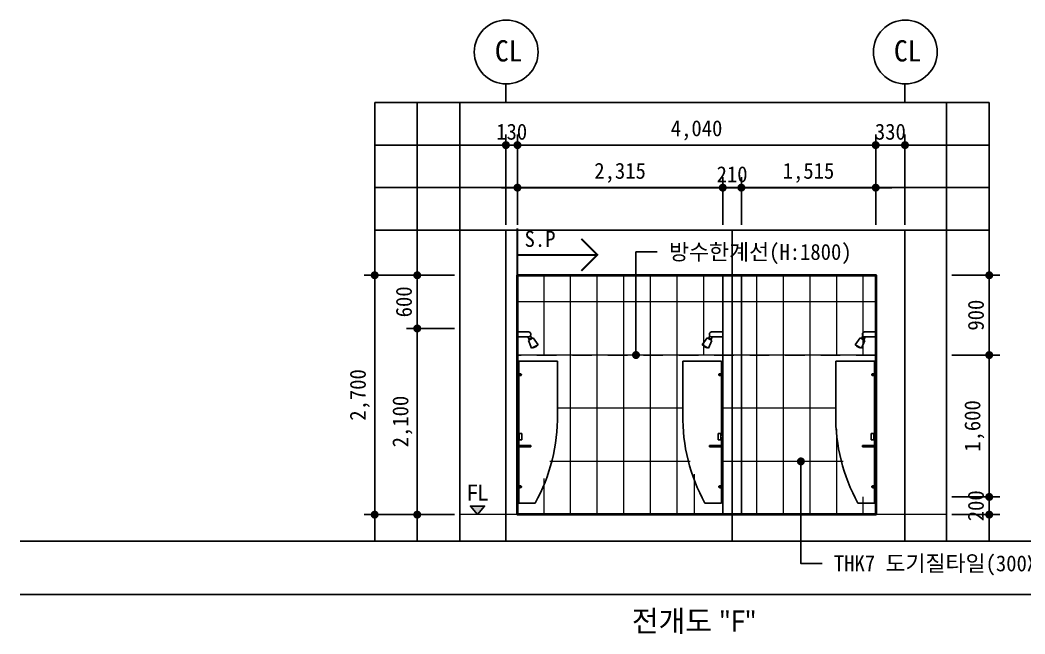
# Model space of a CAD drawing. Header units: millimetres. Extents: x -423835 to -174325, y -1379898 to -1311126.
# Drawn here: x -222235 to -210905, y -1379737 to -1372814 of the extents above; entities that cross this region are included whole.
import ezdxf
from ezdxf.enums import TextEntityAlignment as Align

# ---------------------------------------------------------------- set-up
doc = ezdxf.new("R2010")
doc.units = ezdxf.units.MM
doc.header["$LTSCALE"] = 100
doc.header["$MEASUREMENT"] = 0
doc.header["$PDSIZE"] = -10
doc.linetypes.add('HID', pattern=[2, 1.1, -0.9])
doc.layers.get('0').update_dxf_attribs({"linetype": 'CONTINUOUS'})
doc.layers.get('Defpoints').update_dxf_attribs({"color": 153, "linetype": 'CONTINUOUS'})
for name, color, linetype, lineweight in [('A-AXIS-BUBL', 7, 'CONTINUOUS', 25), ('A-ELEV-LIN1', 2, 'CONTINUOUS', 40), ('A-ELEV-LIN2', 7, 'CONTINUOUS', 25), ('A-MKXS-TEXT1', 3, 'CONTINUOUS', 25), ('A-WAXK-PATT', 8, 'CONTINUOUS', 18), ('A-XXXX-FIN2', 6, 'CONTINUOUS', 20), ('A-XXXX-SYMB', 7, 'CONTINUOUS', 25), ('A-XXXX-TXT2', 3, 'CONTINUOUS', 25)]:
    doc.layers.add(name, color=color, linetype=linetype, lineweight=lineweight)
for name, color, linetype in [('A-DIMS', 7, 'CONTINUOUS'), ('A-MKXS-LEAD', 7, 'CONTINUOUS'), ('AA-AXIS-LINE-1', 1, 'CONTINUOUS'), ('EL8', 252, 'CONTINUOUS'), ('ELE_3', 4, 'CONTINUOUS'), ('IN-F-PAT', 8, 'CONTINUOUS'), ('IN-TEXT-FIN', 3, 'CONTINUOUS'), ('방수', 7, 'HID')]:
    doc.layers.add(name, color=color, linetype=linetype)
doc.styles.add('HY울릉도L', font='')
doc.styles.add('돋움체', font='')
doc.styles.add('맑은 고딕', font='malgun.ttf')
doc.styles.add('맑은고딕', font='malgun.ttf')
doc.styles.get('HY울릉도L').set_extended_font_data('HYwulM')
doc.styles.get('돋움체').set_extended_font_data('DotumChe')
doc.dimstyles.new('CDIM', dxfattribs={"dimtxt": 3, "dimasz": 1.5, "dimexe": 2, "dimexo": 1, "dimgap": 1, "dimtad": 1, "dimdec": 0, "dimrnd": 0.5, "dimzin": 0, "dimdsep": 32, "dimlunit": 6, "dimtxsty": 'HY울릉도L', "dimblk1": '_CIDOT', "dimblk2": '_CIDOT', "dimsah": 1, "dimcen": 5.5, "dimclrd": 2, "dimclre": 2, "dimclrt": 7, "dimadec": 0, "dimazin": 0, "dimtfac": 1, "dimtdec": 0, "dimtix": 1, "dimtmove": 2, "dimatfit": 1, "dimldrblk": '_CIDOT', "dimfxl": 1, "dimtolj": 1, "dimtzin": 0, "dimlwd": -1, "dimarcsym": 0})

# ---------------------------------------------------------------- blocks, each defined once
blk = doc.blocks.new('_CIDOT')
at = {"color": 0, "linetype": 'ByBlock'}
blk.add_line((2, 0), (-1, 0), dxfattribs=at)
at = {"color": 0, "linetype": 'ByBlock', "const_width": 0.5}
blk.add_lwpolyline([(-0.25, 0, 1), (0.25, 0, 1)], format="xyb", close=True, dxfattribs=at)
blk = doc.blocks.new('*D186')
at = {"layer": 'A-DIMS', "lineweight": -2, "transparency": 16777216}
for p, q in [((-217337, -1375692), (-218357, -1375692)), ((-217337, -1378392), (-218357, -1378392))]:
    blk.add_line(p, q, dxfattribs=at)
at = {"layer": 'A-DIMS', "transparency": 16777216}
blk.add_line((-218237, -1375782), (-218237, -1378302), dxfattribs=at)
at = {"layer": 'Defpoints', "color": 0, "transparency": 16777216}
for p in [(-217277, -1375692), (-218237, -1378392), (-217277, -1378392)]:
    blk.add_point(p, dxfattribs=at)
at = {"layer": 'A-DIMS', "transparency": 16777216, "xscale": 90, "yscale": 90, "zscale": 90}
for p, rotation in [((-218237, -1375692), 90), ((-218237, -1378392), 270)]:
    blk.add_blockref('_CIDOT', p, dxfattribs=dict(at, rotation=rotation))
at = {"layer": 'A-DIMS', "color": 3, "transparency": 16777216, "insert": (-218404, -1377042), "char_height": 180, "attachment_point": 5, "rotation": 90, "style": '돋움체'}
blk.add_mtext('\\A1;2,700', dxfattribs=at)
blk = doc.blocks.new('*D187')
at = {"layer": 'A-DIMS', "lineweight": -2, "transparency": 16777216}
for p, q in [((-216627, -1375124), (-216627, -1374104)), ((-212587, -1375124), (-212587, -1374104))]:
    blk.add_line(p, q, dxfattribs=at)
at = {"layer": 'A-DIMS', "transparency": 16777216}
blk.add_line((-216537, -1374224), (-212677, -1374224), dxfattribs=at)
at = {"layer": 'Defpoints', "color": 0, "transparency": 16777216}
for p in [(-212587, -1374224), (-216627, -1375184), (-212587, -1375184)]:
    blk.add_point(p, dxfattribs=at)
at = {"layer": 'A-DIMS', "transparency": 16777216, "xscale": 90, "yscale": 90, "zscale": 90, "rotation": 180}
blk.add_blockref('_CIDOT', (-216627, -1374224), dxfattribs=at)
at = {"layer": 'A-DIMS', "transparency": 16777216, "xscale": 90, "yscale": 90, "zscale": 90}
blk.add_blockref('_CIDOT', (-212587, -1374224), dxfattribs=at)
at = {"layer": 'A-DIMS', "color": 3, "transparency": 16777216, "insert": (-214607, -1374057), "char_height": 180, "attachment_point": 5, "style": '돋움체'}
blk.add_mtext('\\A1;4,040', dxfattribs=at)
blk = doc.blocks.new('*D188')
at = {"layer": 'A-DIMS', "lineweight": -2, "transparency": 16777216}
for p, q in [((-216757, -1375124), (-216757, -1374104)), ((-216627, -1375124), (-216627, -1374104))]:
    blk.add_line(p, q, dxfattribs=at)
at = {"layer": 'A-DIMS', "transparency": 16777216}
for p, q in [((-216847, -1374224), (-216937, -1374224)), ((-216757, -1374224), (-216627, -1374224)), ((-216537, -1374224), (-216447, -1374224))]:
    blk.add_line(p, q, dxfattribs=at)
at = {"layer": 'Defpoints', "color": 0, "transparency": 16777216}
for p in [(-216627, -1374224), (-216757, -1375184), (-216627, -1375184)]:
    blk.add_point(p, dxfattribs=at)
at = {"layer": 'A-DIMS', "transparency": 16777216, "xscale": 90, "yscale": 90, "zscale": 90}
blk.add_blockref('_CIDOT', (-216757, -1374224), dxfattribs=at)
at = {"layer": 'A-DIMS', "transparency": 16777216, "xscale": 90, "yscale": 90, "zscale": 90, "rotation": 180}
blk.add_blockref('_CIDOT', (-216627, -1374224), dxfattribs=at)
at = {"layer": 'A-DIMS', "color": 3, "transparency": 16777216, "insert": (-216692, -1374074), "char_height": 180, "attachment_point": 5, "style": '돋움체'}
blk.add_mtext('\\A1;130', dxfattribs=at)
blk = doc.blocks.new('*D189')
at = {"layer": 'A-DIMS', "lineweight": -2, "transparency": 16777216}
for p, q in [((-212587, -1375124), (-212587, -1374104)), ((-212257, -1375124), (-212257, -1374104))]:
    blk.add_line(p, q, dxfattribs=at)
at = {"layer": 'A-DIMS', "transparency": 16777216}
for p, q in [((-212677, -1374224), (-212767, -1374224)), ((-212587, -1374224), (-212257, -1374224)), ((-212167, -1374224), (-212077, -1374224))]:
    blk.add_line(p, q, dxfattribs=at)
at = {"layer": 'Defpoints', "color": 0, "transparency": 16777216}
for p in [(-212257, -1374224), (-212587, -1375184), (-212257, -1375184)]:
    blk.add_point(p, dxfattribs=at)
at = {"layer": 'A-DIMS', "transparency": 16777216, "xscale": 90, "yscale": 90, "zscale": 90}
blk.add_blockref('_CIDOT', (-212587, -1374224), dxfattribs=at)
at = {"layer": 'A-DIMS', "transparency": 16777216, "xscale": 90, "yscale": 90, "zscale": 90, "rotation": 180}
blk.add_blockref('_CIDOT', (-212257, -1374224), dxfattribs=at)
at = {"layer": 'A-DIMS', "color": 3, "transparency": 16777216, "insert": (-212422, -1374074), "char_height": 180, "attachment_point": 5, "style": '돋움체'}
blk.add_mtext('\\A1;330', dxfattribs=at)
blk = doc.blocks.new('샤워칸막이')
at = {"layer": 'ELE_3'}
for p, q in [((328797, -25936), (328922, -25936)), ((328690, -26081), (328747, -26005)), ((328747, -26005), (328798, -26033)), ((328754, -26009), (328758, -26000)), ((328758, -26000), (328797, -26022)), ((328763, -26122), (328798, -26033)), ((328765, -26004), (328777, -25982)), ((328772, -25961), (328772, -25968)), ((328791, -26018), (328805, -25993)), ((328792, -26030), (328797, -26022)), ((328797, -25993), (328922, -25993)), ((328690, -26081), (328763, -26122)), ((328708, -26091), (328705, -26096)), ((328705, -26096), (328744, -26117)), ((328746, -26113), (328744, -26117)), ((328472, -26268), (328472, -26868)), ((328907, -26268), (328472, -26268)), ((328907, -26268), (328907, -26408)), ((328896, -26413), (328896, -26412)), ((328896, -26426), (328896, -26426)), ((328897, -26412), (328897, -26412)), ((328897, -26426), (328897, -26426)), ((328905, -26412), (328905, -26412)), ((328905, -26426), (328905, -26426)), ((328906, -26412), (328906, -26412)), ((328906, -26426), (328906, -26427)), ((328907, -26430), (328907, -27102)), ((328911, -26406), (328912, -26406)), ((328911, -26406), (328911, -26408)), ((328911, -26431), (328911, -26432)), ((328912, -26433), (328911, -26432)), ((328912, -26408), (328912, -26406)), ((328912, -26433), (328912, -26431)), ((328922, -26433), (328912, -26433)), ((328922, -26433), (328922, -26406)), ((328922, -26406), (328922, -26419)), ((328922, -26419), (328922, -26433)), ((328872, -27081), (328872, -27154)), ((328902, -27081), (328872, -27081)), ((328902, -27154), (328872, -27154)), ((328902, -27081), (328902, -27154)), ((328922, -27102), (328902, -27102)), ((328922, -27133), (328902, -27133)), ((328907, -27133), (328907, -27218)), ((328772, -27233), (328772, -27218)), ((328772, -27218), (328922, -27218)), ((328772, -27233), (328922, -27233)), ((328907, -27233), (328907, -27672)), ((328896, -27676), (328896, -27676)), ((328896, -27690), (328896, -27690)), ((328897, -27676), (328897, -27676)), ((328897, -27690), (328897, -27690)), ((328905, -27676), (328905, -27676)), ((328905, -27690), (328905, -27690)), ((328906, -27676), (328906, -27676)), ((328906, -27690), (328906, -27690)), ((328907, -27694), (328907, -27868)), ((328911, -27670), (328912, -27670)), ((328911, -27670), (328911, -27672)), ((328911, -27695), (328911, -27696)), ((328912, -27697), (328911, -27696)), ((328912, -27672), (328912, -27670)), ((328912, -27697), (328912, -27695)), ((328922, -27697), (328912, -27697)), ((328922, -27697), (328922, -27670)), ((328922, -27670), (328922, -27683)), ((328922, -27683), (328922, -27697)), ((328722, -27868), (328907, -27868))]:
    blk.add_line(p, q, dxfattribs=at)
for points in [[(328912, -26406), (328912, -26406), (328922, -26406)], [(328912, -27670), (328912, -27670), (328922, -27670)]]:
    blk.add_lwpolyline(points, dxfattribs=at)
for centre, radius, start, end in [((328797, -25961), 25, 90, 180), ((328797, -25968), 25, 180, 270), ((330463, -26901), 1991, 179.0349, 209.0375)]:
    blk.add_arc(centre, radius, start, end, dxfattribs=at)
for points, knots in [([(328891, -26409), (328891, -26409), (328890, -26409), (328888, -26409), (328886, -26410), (328885, -26411), (328884, -26411), (328882, -26412), (328881, -26413), (328880, -26414), (328879, -26415), (328878, -26416), (328878, -26417), (328878, -26418), (328877, -26419), (328878, -26420), (328878, -26421), (328878, -26422), (328879, -26423), (328880, -26424), (328881, -26426), (328882, -26427), (328884, -26427), (328885, -26428), (328887, -26429), (328888, -26429), (328890, -26429), (328891, -26430), (328891, -26430)], [0, 0, 0, 0, 0.03402, 0.068044, 0.137575, 0.175927, 0.214276, 0.253553, 0.292815, 0.339534, 0.387319, 0.415198, 0.443605, 0.47174, 0.500762, 0.520388, 0.547902, 0.576192, 0.612387, 0.649555, 0.696277, 0.743855, 0.787456, 0.831067, 0.875957, 0.920842, 0.960267, 1, 1, 1, 1]), ([(328892, -26430), (328892, -26430), (328890, -26429), (328888, -26429), (328886, -26428), (328884, -26428), (328882, -26427), (328881, -26425), (328880, -26424), (328879, -26423), (328878, -26422), (328878, -26421), (328878, -26420), (328878, -26419), (328878, -26418), (328878, -26417), (328878, -26416), (328879, -26415), (328880, -26414), (328881, -26413), (328883, -26412), (328884, -26411), (328886, -26410), (328888, -26409), (328890, -26409), (328892, -26409), (328892, -26409)], [0, 0, 0, 0, 0.053076, 0.106189, 0.161497, 0.216991, 0.272281, 0.316527, 0.360718, 0.395003, 0.429232, 0.455172, 0.481088, 0.49929, 0.525806, 0.55234, 0.578554, 0.604793, 0.648999, 0.693295, 0.741784, 0.790454, 0.839015, 0.892663, 0.946479, 1, 1, 1, 1]), ([(328891, -26426), (328891, -26426), (328890, -26425), (328888, -26425), (328886, -26424), (328885, -26424), (328884, -26423), (328883, -26422), (328882, -26421), (328882, -26421), (328882, -26420), (328881, -26419), (328882, -26418), (328882, -26418), (328882, -26417), (328883, -26416), (328884, -26416), (328885, -26415), (328886, -26414), (328887, -26414), (328889, -26413), (328891, -26413), (328891, -26413)], [0, 0, 0, 0, 0.069556, 0.139256, 0.208752, 0.271991, 0.335148, 0.372319, 0.40944, 0.434341, 0.459198, 0.495823, 0.532595, 0.557364, 0.582187, 0.624864, 0.667644, 0.72065, 0.773855, 0.82697, 0.91347, 1, 1, 1, 1]), ([(328891, -26426), (328891, -26426), (328889, -26425), (328887, -26425), (328886, -26424), (328885, -26423), (328884, -26423), (328883, -26422), (328882, -26421), (328882, -26420), (328881, -26420), (328881, -26419), (328881, -26418), (328882, -26417), (328882, -26417), (328883, -26416), (328884, -26415), (328885, -26414), (328887, -26414), (328888, -26413), (328890, -26413), (328891, -26413), (328891, -26413)], [0, 0, 0, 0, 0.0794455, 0.1591107, 0.2384396, 0.2831471, 0.3278305, 0.3729444, 0.4179378, 0.4610438, 0.482944, 0.5048079, 0.5421713, 0.5699773, 0.5978433, 0.6468591, 0.6959903, 0.7555937, 0.8154192, 0.8751354, 0.9375648, 1, 1, 1, 1]), ([(328892, -26409), (328892, -26409), (328892, -26409), (328892, -26409), (328892, -26409), (328891, -26409), (328891, -26409), (328891, -26409), (328891, -26409), (328891, -26409), (328891, -26409), (328891, -26409), (328891, -26409), (328891, -26409), (328891, -26409), (328891, -26409)], [0, 0, 0, 0, 0.278509, 0.512764, 0.669784, 0.775276, 0.846389, 0.894531, 0.927332, 0.949873, 0.965558, 0.982143, 0.9889, 0.99573, 1, 1, 1, 1]), ([(328891, -26413), (328893, -26413), (328897, -26412), (328903, -26412), (328907, -26412), (328909, -26412)], [0, 0, 0, 0, 0.338608, 0.686805, 1, 1, 1, 1]), ([(328909, -26427), (328907, -26427), (328903, -26426), (328897, -26426), (328893, -26426), (328891, -26426)], [0, 0, 0, 0, 0.330856, 0.665419, 1, 1, 1, 1]), ([(328891, -26430), (328891, -26430), (328891, -26430), (328891, -26430), (328891, -26430), (328891, -26430), (328891, -26430), (328892, -26430), (328892, -26430), (328892, -26430)], [0, 0, 0, 0, 0.004765, 0.009504, 0.01838, 0.04426, 0.158761, 0.612577, 1, 1, 1, 1]), ([(328912, -26408), (328912, -26408), (328908, -26408), (328902, -26408), (328895, -26409), (328892, -26409)], [0, 0, 0, 0, 0.021485, 0.5446474, 1, 1, 1, 1]), ([(328891, -26413), (328892, -26413), (328894, -26413), (328895, -26413), (328896, -26413), (328896, -26413)], [0, 0, 0, 0, 0.499998, 0.749999, 1, 1, 1, 1]), ([(328896, -26426), (328896, -26426), (328895, -26426), (328893, -26426), (328892, -26426), (328891, -26426)], [0, 0, 0, 0, 0.249999, 0.624999, 1, 1, 1, 1]), ([(328892, -26430), (328895, -26430), (328902, -26430), (328908, -26430), (328912, -26431), (328912, -26431)], [0, 0, 0, 0, 0.455262, 0.978515, 1, 1, 1, 1]), ([(328896, -26413), (328897, -26412), (328899, -26412), (328902, -26412), (328904, -26412), (328906, -26412)], [0, 0, 0, 0, 0.250194, 0.500389, 1, 1, 1, 1]), ([(328906, -26426), (328905, -26426), (328904, -26426), (328900, -26426), (328898, -26426), (328896, -26426)], [0, 0, 0, 0, 0.250194, 0.500389, 1, 1, 1, 1]), ([(328909, -26412), (328909, -26412), (328909, -26412), (328909, -26412), (328910, -26412), (328910, -26412), (328910, -26412)], [0, 0, 0, 0, 0.257997, 0.515124, 0.793816, 1, 1, 1, 1]), ([(328910, -26412), (328910, -26412), (328910, -26412), (328909, -26412), (328909, -26412), (328909, -26412), (328909, -26412)], [0, 0, 0, 0, 0.333747, 0.669269, 0.91011, 1, 1, 1, 1]), ([(328910, -26426), (328910, -26426), (328910, -26426), (328909, -26426), (328909, -26427), (328909, -26427), (328909, -26427)], [0, 0, 0, 0, 0.332447, 0.666624, 0.90899, 1, 1, 1, 1]), ([(328909, -26427), (328909, -26427), (328909, -26427), (328909, -26426), (328910, -26426), (328910, -26426), (328910, -26426)], [0, 0, 0, 0, 0.244824, 0.488896, 0.751577, 1, 1, 1, 1]), ([(328910, -26412), (328910, -26413), (328910, -26414), (328911, -26416), (328911, -26417), (328911, -26419), (328911, -26421), (328911, -26423), (328910, -26424), (328910, -26425), (328910, -26426), (328910, -26426)], [0, 0, 0, 0, 0.127266, 0.2544164, 0.3825272, 0.5105683, 0.6256931, 0.7408667, 0.8555447, 0.9703002, 1, 1, 1, 1]), ([(328910, -26412), (328910, -26413), (328910, -26414), (328911, -26415), (328911, -26416), (328911, -26418), (328911, -26419), (328911, -26421), (328911, -26422), (328911, -26424), (328910, -26425), (328910, -26426), (328910, -26426)], [0, 0, 0, 0, 0.106397, 0.212738, 0.300492, 0.388571, 0.476256, 0.592899, 0.709582, 0.822604, 0.9357, 1, 1, 1, 1]), ([(328891, -27673), (328891, -27673), (328890, -27673), (328888, -27673), (328886, -27674), (328885, -27674), (328884, -27675), (328882, -27676), (328881, -27677), (328880, -27678), (328879, -27679), (328878, -27680), (328878, -27681), (328878, -27682), (328877, -27683), (328878, -27684), (328878, -27685), (328878, -27686), (328879, -27687), (328880, -27688), (328881, -27690), (328882, -27690), (328884, -27691), (328885, -27692), (328887, -27693), (328888, -27693), (328890, -27693), (328891, -27693), (328891, -27694)], [0, 0, 0, 0, 0.03402, 0.068044, 0.137575, 0.175927, 0.214276, 0.253553, 0.292815, 0.339534, 0.387319, 0.415198, 0.443605, 0.47174, 0.500762, 0.520388, 0.547902, 0.576192, 0.612387, 0.649555, 0.696277, 0.743855, 0.787456, 0.831067, 0.875957, 0.920842, 0.960267, 1, 1, 1, 1]), ([(328892, -27694), (328892, -27694), (328890, -27693), (328888, -27693), (328886, -27692), (328884, -27692), (328882, -27691), (328881, -27689), (328880, -27688), (328879, -27687), (328878, -27686), (328878, -27685), (328878, -27684), (328878, -27683), (328878, -27682), (328878, -27681), (328878, -27680), (328879, -27679), (328880, -27678), (328881, -27677), (328883, -27676), (328884, -27675), (328886, -27674), (328888, -27673), (328890, -27673), (328892, -27673), (328892, -27673)], [0, 0, 0, 0, 0.053076, 0.106189, 0.161497, 0.216991, 0.272281, 0.316527, 0.360718, 0.395003, 0.429232, 0.455172, 0.481088, 0.49929, 0.525806, 0.55234, 0.578554, 0.604793, 0.648999, 0.693295, 0.741784, 0.790454, 0.839015, 0.892663, 0.946479, 1, 1, 1, 1]), ([(328891, -27690), (328891, -27689), (328890, -27689), (328888, -27689), (328886, -27688), (328885, -27688), (328884, -27687), (328883, -27686), (328882, -27685), (328882, -27685), (328882, -27684), (328881, -27683), (328882, -27682), (328882, -27682), (328882, -27681), (328883, -27680), (328884, -27680), (328885, -27679), (328886, -27678), (328887, -27678), (328889, -27677), (328891, -27677), (328891, -27677)], [0, 0, 0, 0, 0.069556, 0.139256, 0.208752, 0.271991, 0.335148, 0.372319, 0.40944, 0.434341, 0.459198, 0.495823, 0.532595, 0.557364, 0.582187, 0.624864, 0.667644, 0.72065, 0.773855, 0.82697, 0.91347, 1, 1, 1, 1]), ([(328891, -27690), (328891, -27690), (328889, -27689), (328887, -27689), (328886, -27688), (328885, -27687), (328884, -27687), (328883, -27686), (328882, -27685), (328882, -27684), (328881, -27684), (328881, -27683), (328881, -27682), (328882, -27681), (328882, -27681), (328883, -27680), (328884, -27679), (328885, -27678), (328887, -27678), (328888, -27677), (328890, -27677), (328891, -27677), (328891, -27677)], [0, 0, 0, 0, 0.0794455, 0.1591107, 0.2384396, 0.2831471, 0.3278305, 0.3729444, 0.4179378, 0.4610438, 0.482944, 0.5048079, 0.5421713, 0.5699773, 0.5978433, 0.6468591, 0.6959903, 0.7555937, 0.8154192, 0.8751354, 0.9375648, 1, 1, 1, 1]), ([(328892, -27673), (328892, -27673), (328892, -27673), (328892, -27673), (328892, -27673), (328891, -27673), (328891, -27673), (328891, -27673), (328891, -27673), (328891, -27673), (328891, -27673), (328891, -27673), (328891, -27673), (328891, -27673), (328891, -27673), (328891, -27673)], [0, 0, 0, 0, 0.278509, 0.512764, 0.669784, 0.775276, 0.846389, 0.894531, 0.927332, 0.949873, 0.965558, 0.982143, 0.9889, 0.99573, 1, 1, 1, 1]), ([(328891, -27677), (328893, -27677), (328897, -27676), (328903, -27676), (328907, -27676), (328909, -27676)], [0, 0, 0, 0, 0.338608, 0.686805, 1, 1, 1, 1]), ([(328909, -27691), (328907, -27691), (328903, -27690), (328897, -27690), (328893, -27690), (328891, -27690)], [0, 0, 0, 0, 0.330856, 0.665419, 1, 1, 1, 1]), ([(328891, -27694), (328891, -27694), (328891, -27694), (328891, -27694), (328891, -27694), (328891, -27694), (328891, -27694), (328892, -27694), (328892, -27694), (328892, -27694)], [0, 0, 0, 0, 0.004765, 0.009504, 0.01838, 0.04426, 0.158761, 0.612577, 1, 1, 1, 1]), ([(328912, -27672), (328912, -27672), (328908, -27672), (328902, -27672), (328895, -27673), (328892, -27673)], [0, 0, 0, 0, 0.021485, 0.5446474, 1, 1, 1, 1]), ([(328891, -27677), (328892, -27677), (328894, -27677), (328895, -27677), (328896, -27677), (328896, -27676)], [0, 0, 0, 0, 0.499998, 0.749999, 1, 1, 1, 1]), ([(328896, -27690), (328896, -27690), (328895, -27690), (328893, -27690), (328892, -27690), (328891, -27690)], [0, 0, 0, 0, 0.249999, 0.624999, 1, 1, 1, 1]), ([(328892, -27694), (328895, -27694), (328902, -27694), (328908, -27694), (328912, -27695), (328912, -27695)], [0, 0, 0, 0, 0.455262, 0.978515, 1, 1, 1, 1]), ([(328896, -27676), (328897, -27676), (328899, -27676), (328902, -27676), (328904, -27676), (328906, -27676)], [0, 0, 0, 0, 0.250194, 0.500389, 1, 1, 1, 1]), ([(328906, -27690), (328905, -27690), (328904, -27690), (328900, -27690), (328898, -27690), (328896, -27690)], [0, 0, 0, 0, 0.250194, 0.500389, 1, 1, 1, 1]), ([(328909, -27676), (328909, -27676), (328909, -27676), (328909, -27676), (328910, -27676), (328910, -27676), (328910, -27676)], [0, 0, 0, 0, 0.257997, 0.515124, 0.793816, 1, 1, 1, 1]), ([(328910, -27676), (328910, -27676), (328910, -27676), (328909, -27676), (328909, -27676), (328909, -27676), (328909, -27676)], [0, 0, 0, 0, 0.333747, 0.669269, 0.91011, 1, 1, 1, 1]), ([(328910, -27690), (328910, -27690), (328910, -27690), (328909, -27690), (328909, -27690), (328909, -27690), (328909, -27690)], [0, 0, 0, 0, 0.332447, 0.666624, 0.90899, 1, 1, 1, 1]), ([(328909, -27691), (328909, -27691), (328909, -27691), (328909, -27690), (328910, -27690), (328910, -27690), (328910, -27690)], [0, 0, 0, 0, 0.244824, 0.488896, 0.751577, 1, 1, 1, 1]), ([(328910, -27676), (328910, -27677), (328910, -27678), (328911, -27680), (328911, -27681), (328911, -27683), (328911, -27685), (328911, -27687), (328910, -27688), (328910, -27689), (328910, -27690), (328910, -27690)], [0, 0, 0, 0, 0.127266, 0.2544164, 0.3825272, 0.5105683, 0.6256931, 0.7408667, 0.8555447, 0.9703002, 1, 1, 1, 1]), ([(328910, -27676), (328910, -27677), (328910, -27678), (328911, -27679), (328911, -27680), (328911, -27682), (328911, -27683), (328911, -27685), (328911, -27686), (328911, -27688), (328910, -27689), (328910, -27690), (328910, -27690)], [0, 0, 0, 0, 0.106397, 0.212738, 0.300492, 0.388571, 0.476256, 0.592899, 0.709582, 0.822604, 0.9357, 1, 1, 1, 1])]:
    blk.add_open_spline(points, degree=3, knots=knots, dxfattribs=at)
for points in [[(328906, -26412), (328909, -26412)], [(328909, -26427), (328906, -26426)], [(328909, -26412), (328909, -26412)], [(328906, -27676), (328909, -27676)], [(328909, -27690), (328906, -27690)], [(328909, -27676), (328909, -27676)]]:
    blk.add_open_spline(points, degree=1, dxfattribs=at)
blk = doc.blocks.new('*D219')
at = {"layer": 'A-DIMS', "lineweight": -2, "transparency": 16777216}
for p, q in [((-217337, -1376292), (-217877, -1376292)), ((-217337, -1378392), (-217877, -1378392))]:
    blk.add_line(p, q, dxfattribs=at)
at = {"layer": 'A-DIMS', "transparency": 16777216}
blk.add_line((-217757, -1378302), (-217757, -1376382), dxfattribs=at)
at = {"layer": 'Defpoints', "color": 0, "transparency": 16777216}
for p in [(-217757, -1376292), (-217277, -1376292), (-217277, -1378392)]:
    blk.add_point(p, dxfattribs=at)
at = {"layer": 'A-DIMS', "transparency": 16777216, "xscale": 90, "yscale": 90, "zscale": 90}
for p, rotation in [((-217757, -1376292), 90), ((-217757, -1378392), 270)]:
    blk.add_blockref('_CIDOT', p, dxfattribs=dict(at, rotation=rotation))
at = {"layer": 'A-DIMS', "color": 3, "transparency": 16777216, "insert": (-217924, -1377342), "char_height": 180, "attachment_point": 5, "rotation": 90, "style": '돋움체'}
blk.add_mtext('\\A1;2,100', dxfattribs=at)
blk = doc.blocks.new('*D220')
at = {"layer": 'A-DIMS', "lineweight": -2, "transparency": 16777216}
for p, q in [((-217337, -1375692), (-217877, -1375692)), ((-217337, -1376292), (-217877, -1376292))]:
    blk.add_line(p, q, dxfattribs=at)
at = {"layer": 'A-DIMS', "transparency": 16777216}
blk.add_line((-217757, -1376202), (-217757, -1375782), dxfattribs=at)
at = {"layer": 'Defpoints', "color": 0, "transparency": 16777216}
for p in [(-217757, -1375692), (-217277, -1375692), (-217277, -1376292)]:
    blk.add_point(p, dxfattribs=at)
at = {"layer": 'A-DIMS', "transparency": 16777216, "xscale": 90, "yscale": 90, "zscale": 90}
for p, rotation in [((-217757, -1375692), 90), ((-217757, -1376292), 270)]:
    blk.add_blockref('_CIDOT', p, dxfattribs=dict(at, rotation=rotation))
at = {"layer": 'A-DIMS', "color": 3, "transparency": 16777216, "insert": (-217907, -1375992), "char_height": 180, "attachment_point": 5, "rotation": 90, "style": '돋움체'}
blk.add_mtext('\\A1;600', dxfattribs=at)
blk = doc.blocks.new('*D224')
at = {"layer": 'A-DIMS', "lineweight": -2, "transparency": 16777216}
for p, q in [((-211727, -1376592), (-211187, -1376592)), ((-211727, -1378192), (-211187, -1378192))]:
    blk.add_line(p, q, dxfattribs=at)
at = {"layer": 'A-DIMS', "transparency": 16777216}
blk.add_line((-211307, -1378102), (-211307, -1376682), dxfattribs=at)
at = {"layer": 'Defpoints', "color": 0, "transparency": 16777216}
for p in [(-211787, -1376592), (-211307, -1376592), (-211787, -1378192)]:
    blk.add_point(p, dxfattribs=at)
at = {"layer": 'A-DIMS', "transparency": 16777216, "xscale": 90, "yscale": 90, "zscale": 90}
for p, rotation in [((-211307, -1376592), 90), ((-211307, -1378192), 270)]:
    blk.add_blockref('_CIDOT', p, dxfattribs=dict(at, rotation=rotation))
at = {"layer": 'A-DIMS', "color": 3, "transparency": 16777216, "insert": (-211474, -1377392), "char_height": 180, "attachment_point": 5, "rotation": 90, "style": '돋움체'}
blk.add_mtext('\\A1;1,600', dxfattribs=at)
blk = doc.blocks.new('*D225')
at = {"layer": 'A-DIMS', "lineweight": -2, "transparency": 16777216}
for p, q in [((-211727, -1375692), (-211187, -1375692)), ((-211727, -1376592), (-211187, -1376592))]:
    blk.add_line(p, q, dxfattribs=at)
at = {"layer": 'A-DIMS', "transparency": 16777216}
blk.add_line((-211307, -1376502), (-211307, -1375782), dxfattribs=at)
at = {"layer": 'Defpoints', "color": 0, "transparency": 16777216}
for p in [(-211787, -1375692), (-211307, -1375692), (-211787, -1376592)]:
    blk.add_point(p, dxfattribs=at)
at = {"layer": 'A-DIMS', "transparency": 16777216, "xscale": 90, "yscale": 90, "zscale": 90}
for p, rotation in [((-211307, -1375692), 90), ((-211307, -1376592), 270)]:
    blk.add_blockref('_CIDOT', p, dxfattribs=dict(at, rotation=rotation))
at = {"layer": 'A-DIMS', "color": 3, "transparency": 16777216, "insert": (-211457, -1376142), "char_height": 180, "attachment_point": 5, "rotation": 90, "style": '돋움체'}
blk.add_mtext('\\A1;900', dxfattribs=at)
blk = doc.blocks.new('*D226')
at = {"layer": 'A-DIMS', "transparency": 16777216}
for p, q in [((-211307, -1378102), (-211307, -1378012)), ((-211307, -1378392), (-211307, -1378192)), ((-211307, -1378482), (-211307, -1378572))]:
    blk.add_line(p, q, dxfattribs=at)
at = {"layer": 'A-DIMS', "lineweight": -2, "transparency": 16777216}
for p, q in [((-211727, -1378192), (-211187, -1378192)), ((-211727, -1378392), (-211187, -1378392))]:
    blk.add_line(p, q, dxfattribs=at)
at = {"layer": 'Defpoints', "color": 0, "transparency": 16777216}
for p in [(-211787, -1378192), (-211307, -1378192), (-211787, -1378392)]:
    blk.add_point(p, dxfattribs=at)
at = {"layer": 'A-DIMS', "transparency": 16777216, "xscale": 90, "yscale": 90, "zscale": 90}
for p, rotation in [((-211307, -1378192), 270), ((-211307, -1378392), 90)]:
    blk.add_blockref('_CIDOT', p, dxfattribs=dict(at, rotation=rotation))
at = {"layer": 'A-DIMS', "color": 3, "transparency": 16777216, "insert": (-211457, -1378292), "char_height": 180, "attachment_point": 5, "rotation": 90, "style": '돋움체'}
blk.add_mtext('\\A1;200', dxfattribs=at)
blk = doc.blocks.new('*D1002')
at = {"layer": 'A-DIMS', "lineweight": -2, "transparency": 16777216}
for p, q in [((-214102, -1375124), (-214102, -1374584)), ((-212587, -1375124), (-212587, -1374584))]:
    blk.add_line(p, q, dxfattribs=at)
at = {"layer": 'A-DIMS', "transparency": 16777216}
blk.add_line((-214012, -1374704), (-212677, -1374704), dxfattribs=at)
at = {"layer": 'Defpoints', "color": 0, "transparency": 16777216}
for p in [(-212587, -1374704), (-214102, -1375184), (-212587, -1375184)]:
    blk.add_point(p, dxfattribs=at)
at = {"layer": 'A-DIMS', "transparency": 16777216, "xscale": 90, "yscale": 90, "zscale": 90, "rotation": 180}
blk.add_blockref('_CIDOT', (-214102, -1374704), dxfattribs=at)
at = {"layer": 'A-DIMS', "transparency": 16777216, "xscale": 90, "yscale": 90, "zscale": 90}
blk.add_blockref('_CIDOT', (-212587, -1374704), dxfattribs=at)
at = {"layer": 'A-DIMS', "color": 3, "transparency": 16777216, "insert": (-213345, -1374537), "char_height": 180, "attachment_point": 5, "style": '돋움체'}
blk.add_mtext('\\A1;1,515', dxfattribs=at)
blk = doc.blocks.new('*D1003')
at = {"layer": 'A-DIMS', "lineweight": -2, "transparency": 16777216}
for p, q in [((-214312, -1375124), (-214312, -1374584)), ((-214102, -1375124), (-214102, -1374584))]:
    blk.add_line(p, q, dxfattribs=at)
at = {"layer": 'A-DIMS', "transparency": 16777216}
for p, q in [((-214402, -1374704), (-214492, -1374704)), ((-214102, -1374704), (-214312, -1374704)), ((-214012, -1374704), (-213922, -1374704))]:
    blk.add_line(p, q, dxfattribs=at)
at = {"layer": 'Defpoints', "color": 0, "transparency": 16777216}
for p in [(-214312, -1374704), (-214312, -1375184), (-214102, -1375184)]:
    blk.add_point(p, dxfattribs=at)
at = {"layer": 'A-DIMS', "transparency": 16777216, "xscale": 90, "yscale": 90, "zscale": 90}
blk.add_blockref('_CIDOT', (-214312, -1374704), dxfattribs=at)
at = {"layer": 'A-DIMS', "transparency": 16777216, "xscale": 90, "yscale": 90, "zscale": 90, "rotation": 180}
blk.add_blockref('_CIDOT', (-214102, -1374704), dxfattribs=at)
at = {"layer": 'A-DIMS', "color": 3, "transparency": 16777216, "insert": (-214207, -1374554), "char_height": 180, "attachment_point": 5, "style": '돋움체'}
blk.add_mtext('\\A1;210', dxfattribs=at)
blk = doc.blocks.new('*D1004')
at = {"layer": 'A-DIMS', "lineweight": -2, "transparency": 16777216}
for p, q in [((-216627, -1375124), (-216627, -1374584)), ((-214312, -1375124), (-214312, -1374584))]:
    blk.add_line(p, q, dxfattribs=at)
at = {"layer": 'A-DIMS', "transparency": 16777216}
blk.add_line((-216537, -1374704), (-214402, -1374704), dxfattribs=at)
at = {"layer": 'Defpoints', "color": 0, "transparency": 16777216}
for p in [(-214312, -1374704), (-216627, -1375184), (-214312, -1375184)]:
    blk.add_point(p, dxfattribs=at)
at = {"layer": 'A-DIMS', "transparency": 16777216, "xscale": 90, "yscale": 90, "zscale": 90, "rotation": 180}
blk.add_blockref('_CIDOT', (-216627, -1374704), dxfattribs=at)
at = {"layer": 'A-DIMS', "transparency": 16777216, "xscale": 90, "yscale": 90, "zscale": 90}
blk.add_blockref('_CIDOT', (-214312, -1374704), dxfattribs=at)
at = {"layer": 'A-DIMS', "color": 3, "transparency": 16777216, "insert": (-215470, -1374537), "char_height": 180, "attachment_point": 5, "style": '돋움체'}
blk.add_mtext('\\A1;2,315', dxfattribs=at)

msp = doc.modelspace()

# ---------------------------------------------------------------- hatches: boundary and pattern name
at = {"layer": 'A-XXXX-SYMB'}
msp.add_hatch(color=256, dxfattribs=at).paths.add_polyline_path([(-217077.5, -1378391.6), (-217158.1, -1378295.6), (-216996.9, -1378295.6)])

# ---------------------------------------------------------------- linework, layer by layer
at = {"color": 3, "ltscale": 2}
msp.add_line((-222235.4, -1379291.6), (-178150.4, -1379291.6), dxfattribs=at)
at = {"layer": 'A-AXIS-BUBL', "ltscale": 0.2}
for p, q in [((-216757, -1373743.9), (-216757, -1373533.9)), ((-212257, -1373743.9), (-212257, -1373533.9))]:
    msp.add_line(p, q, dxfattribs=at)
for centre in [(-216753.5, -1373173.9), (-212253.5, -1373173.9)]:
    msp.add_circle(centre, 360, dxfattribs=at)
at = {"layer": 'A-ELEV-LIN1'}
msp.add_lwpolyline([(-216627, -1375691.6), (-212587, -1375691.6), (-212587, -1378391.6), (-216627, -1378391.6)], close=True, dxfattribs=at)
at = {"layer": 'A-ELEV-LIN2'}
for p, q in [((-214312, -1375691.6), (-214312, -1378391.6)), ((-214102, -1375691.6), (-214102, -1378391.6))]:
    msp.add_line(p, q, dxfattribs=at)
at = {"layer": 'A-MKXS-LEAD'}
for points in [[(-215050.3, -1375428.4), (-215290.3, -1375428.4), (-215290.3, -1376591.6)], [(-213190.8, -1378944.9), (-213430.8, -1378944.9), (-213430.8, -1377791.6)]]:
    msp.add_lwpolyline(points, dxfattribs=at)
at = {"layer": 'A-MKXS-LEAD', "const_width": 45}
for points in [[(-215312.8, -1376591.6, 1), (-215267.8, -1376591.6, 1)], [(-213453.3, -1377791.6, -1), (-213408.3, -1377791.6, -1)]]:
    msp.add_lwpolyline(points, format="xyb", close=True, dxfattribs=at)
at = {"layer": 'A-WAXK-PATT'}
for p, q in [((-216327, -1376591.6), (-216327, -1375691.6)), ((-216027, -1378391.6), (-216027, -1375691.6)), ((-215727, -1378391.6), (-215727, -1375691.6)), ((-215427, -1378391.6), (-215427, -1375691.6)), ((-215127, -1378391.6), (-215127, -1375691.6)), ((-214827, -1378391.6), (-214827, -1375691.6)), ((-214527, -1376591.6), (-214527, -1375691.6)), ((-213927, -1378391.6), (-213927, -1375691.6)), ((-213627, -1378391.6), (-213627, -1375691.6)), ((-213327, -1378391.6), (-213327, -1375691.6)), ((-213027, -1376591.6), (-213027, -1375691.6)), ((-212727, -1376591.6), (-212727, -1375691.6)), ((-212587, -1375991.6), (-216627, -1375991.6)), ((-212587, -1376591.6), (-216627, -1376591.6)), ((-214762, -1377191.6), (-216177, -1377191.6)), ((-213037.1, -1377191.6), (-214312, -1377191.6)), ((-213027, -1378391.6), (-213027, -1377427.3)), ((-214680.1, -1377791.6), (-216260, -1377791.6)), ((-212955.1, -1377791.6), (-214312, -1377791.6)), ((-216327, -1378391.6), (-216327, -1377984)), ((-214632, -1378391.6), (-214632, -1377933.6)), ((-212727, -1378391.6), (-212727, -1378191.6))]:
    msp.add_line(p, q, dxfattribs=at)
at = {"layer": 'A-XXXX-FIN2'}
msp.add_line((-211787, -1378391.6), (-217277, -1378391.6), dxfattribs=at)
at = {"layer": 'A-XXXX-SYMB'}
msp.add_lwpolyline([(-217077.5, -1378391.6), (-217158.1, -1378295.6), (-216996.9, -1378295.6), (-217077.5, -1378391.6)], dxfattribs=at)
at = {"layer": 'AA-AXIS-LINE-1'}
for p, q in [((-216757, -1375183.9), (-216757, -1378691.6)), ((-214207, -1375183.9), (-214207, -1378691.6)), ((-212257, -1375183.9), (-212257, -1378691.6))]:
    msp.add_line(p, q, dxfattribs=at)
at = {"layer": 'Defpoints'}
for p, q in [((-218237, -1378691.6), (-218237, -1373743.9)), ((-218237, -1373743.9), (-211307, -1373743.9)), ((-217757, -1378691.6), (-217757, -1373743.9)), ((-217277, -1378691.6), (-217277, -1373743.9)), ((-211787, -1373743.9), (-211787, -1378691.6)), ((-211307, -1373743.9), (-211307, -1378691.6)), ((-218237, -1374223.9), (-211307, -1374223.9)), ((-218237, -1374703.9), (-211307, -1374703.9)), ((-218237, -1375183.9), (-211307, -1375183.9)), ((-178150.4, -1378691.6), (-222235.4, -1378691.6))]:
    msp.add_line(p, q, dxfattribs=at)
at = {"layer": 'IN-F-PAT', "color": 2}
msp.add_line((-216627, -1375461.6), (-215907.5, -1375461.6), dxfattribs=at)
at = {"layer": 'IN-F-PAT', "color": 2, "const_width": 22.5}
for points in [[(-216627, -1375691.6), (-216627, -1375161.6)], [(-215907, -1375281.6), (-215727, -1375461.6), (-215907, -1375641.6)], [(-216627, -1375461.6), (-215727, -1375461.6)]]:
    msp.add_lwpolyline(points, dxfattribs=at)
at = {"layer": '방수', "color": 3, "ltscale": 2}
msp.add_line((-212587, -1376591.6), (-216627, -1376591.6), dxfattribs=at)

# ---------------------------------------------------------------- block references
at = {"layer": 'EL8', "xscale": -1}
msp.add_blockref('샤워칸막이', (112295.4, -1350394.1), dxfattribs=at)
at = {"layer": 'EL8'}
for p in [(-543234.5, -1350394.1), (-541509.5, -1350394.1)]:
    msp.add_blockref('샤워칸막이', p, dxfattribs=at)

# ---------------------------------------------------------------- texts
at = {"layer": 'A-MKXS-TEXT1', "style": '돋움체'}
for s, p in [('방수한계선(H:1800)', (-214918.7, -1375428.4)), ('THK7 도기질타일(300X600)', (-213059.2, -1378941.1))]:
    msp.add_text(s, height=180, dxfattribs=at).set_placement(p, align=Align.MIDDLE_LEFT)
at = {"layer": 'A-MKXS-TEXT1', "style": '맑은고딕'}
msp.add_text('FL', height=180, dxfattribs=at).set_placement((-217077.5, -1378233.8), align=Align.CENTER)
at = {"layer": 'A-XXXX-TXT2', "ltscale": 0.2, "style": '돋움체'}
for p in [(-216726.4, -1373160.7), (-212226.4, -1373160.7)]:
    msp.add_text('CL', height=240, dxfattribs=at).set_placement(p, align=Align.MIDDLE)
at = {"layer": 'A-XXXX-TXT2', "style": '맑은 고딕'}
msp.add_text('전개도 "F"', height=240, dxfattribs=at).set_placement((-214635.7, -1379591.6), align=Align.MIDDLE_CENTER)
at = {"layer": 'IN-TEXT-FIN', "color": 2, "style": '돋움체'}
msp.add_text('S.P', height=180, dxfattribs=at).set_placement((-216197.7, -1375281.6), align=Align.MIDDLE_RIGHT)

# ---------------------------------------------------------------- dimensions: what is measured, and where the dimension line sits
at = {"layer": 'A-DIMS'}
for base, p1, p2, angle, picture, middle in [((-216627, -1374223.9), (-216757, -1375183.9), (-216627, -1375183.9), 180, '*D188', (-216692, -1374073.8)), ((-212587, -1374223.9), (-216627, -1375183.9), (-212587, -1375183.9), 180, '*D187', (-214607, -1374056.8)), ((-212257, -1374223.9), (-212587, -1375183.9), (-212257, -1375183.9), 180, '*D189', (-212422, -1374073.8)), ((-214312, -1374703.9), (-216627, -1375183.9), (-214312, -1375183.9), 180, '*D1004', (-215469.5, -1374536.7)), ((-212587, -1374703.9), (-214102, -1375183.9), (-212587, -1375183.9), 180, '*D1002', (-213344.5, -1374536.7)), ((-218237, -1378391.6), (-217277, -1375691.6), (-217277, -1378391.6), 90, '*D186', (-218404.2, -1377041.6)), ((-217757, -1375691.6), (-217277, -1376291.6), (-217277, -1375691.6), 90, '*D220', (-217907.2, -1375991.6)), ((-211307, -1375691.6), (-211787, -1376591.6), (-211787, -1375691.6), 90, '*D225', (-211457.2, -1376141.6)), ((-217757, -1376291.6), (-217277, -1378391.6), (-217277, -1376291.6), 90, '*D219', (-217924.2, -1377341.6)), ((-211307, -1376591.6), (-211787, -1378191.6), (-211787, -1376591.6), 90, '*D224', (-211474.2, -1377391.6)), ((-211307, -1378191.6), (-211787, -1378391.6), (-211787, -1378191.6), 90, '*D226', (-211457.2, -1378291.6))]:
    dim = msp.add_linear_dim(base=base, p1=p1, p2=p2, angle=angle, dimstyle='CDIM', override={"dimscale": 60, "dimtxsty": '돋움체', "dimclrd": 256, "dimclre": 256, "dimclrt": 3}, dxfattribs=at)
    dim.commit()
    dim.dimension.update_dxf_attribs({"geometry": picture, "text_midpoint": middle})
dim = msp.add_linear_dim(base=(-214312, -1374703.9), p1=(-214102, -1375183.9), p2=(-214312, -1375183.9), dimstyle='CDIM', override={"dimscale": 60, "dimtxsty": '돋움체', "dimclrd": 256, "dimclre": 256, "dimclrt": 3}, dxfattribs=at)
dim.commit()
dim.dimension.update_dxf_attribs({"geometry": '*D1003', "text_midpoint": (-214207, -1374553.8)})

doc.saveas('drawing.dxf')
